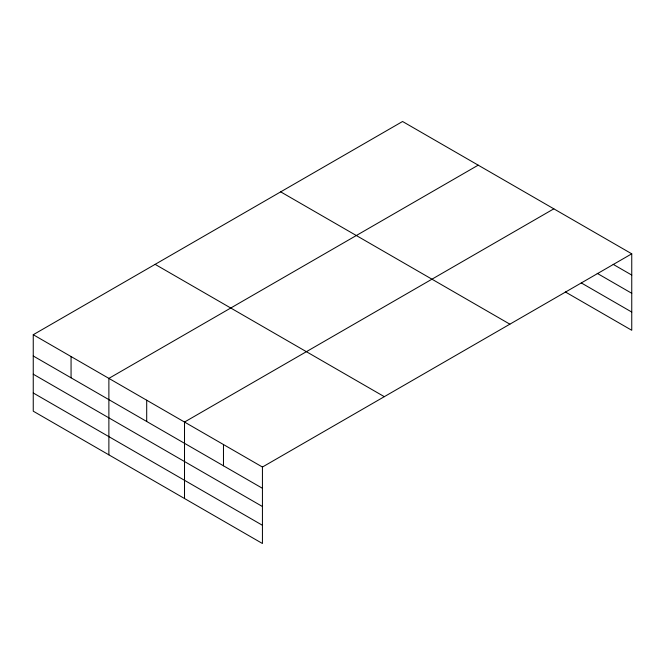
<?xml version="1.0" encoding="UTF-8"?>
<svg xmlns="http://www.w3.org/2000/svg" width="665" height="665" viewBox="0 0 665 665"><rect width="100%" height="100%" fill="white"/><g stroke="black" fill="none" stroke-linecap="round" stroke-linejoin="round"><path stroke-width="1" d="M33.25 334.719L262.434 467.038L262.434 543.505L33.25 411.186L33.25 334.719L402.566 121.496L631.75 253.814L631.75 330.281L565.341 291.943M478.202 165.161L108.877 378.385L108.877 454.852M553.829 208.827L184.513 422.051L184.513 498.517M262.434 467.038L631.75 253.814M613.155 264.338L631.75 275.069M597.22 273.357L631.75 293.29M581.277 282.924L631.75 312.06M280.697 191.861L509.872 324.171M155.128 264.354L384.304 396.673M33.25 355.983L262.434 488.293M33.25 374.196L262.434 506.514M33.25 392.973L262.434 525.284M223.473 444.544L223.473 465.799M146.699 400.214L146.699 421.477M71.064 356.548L71.064 377.811"/></g></svg>
